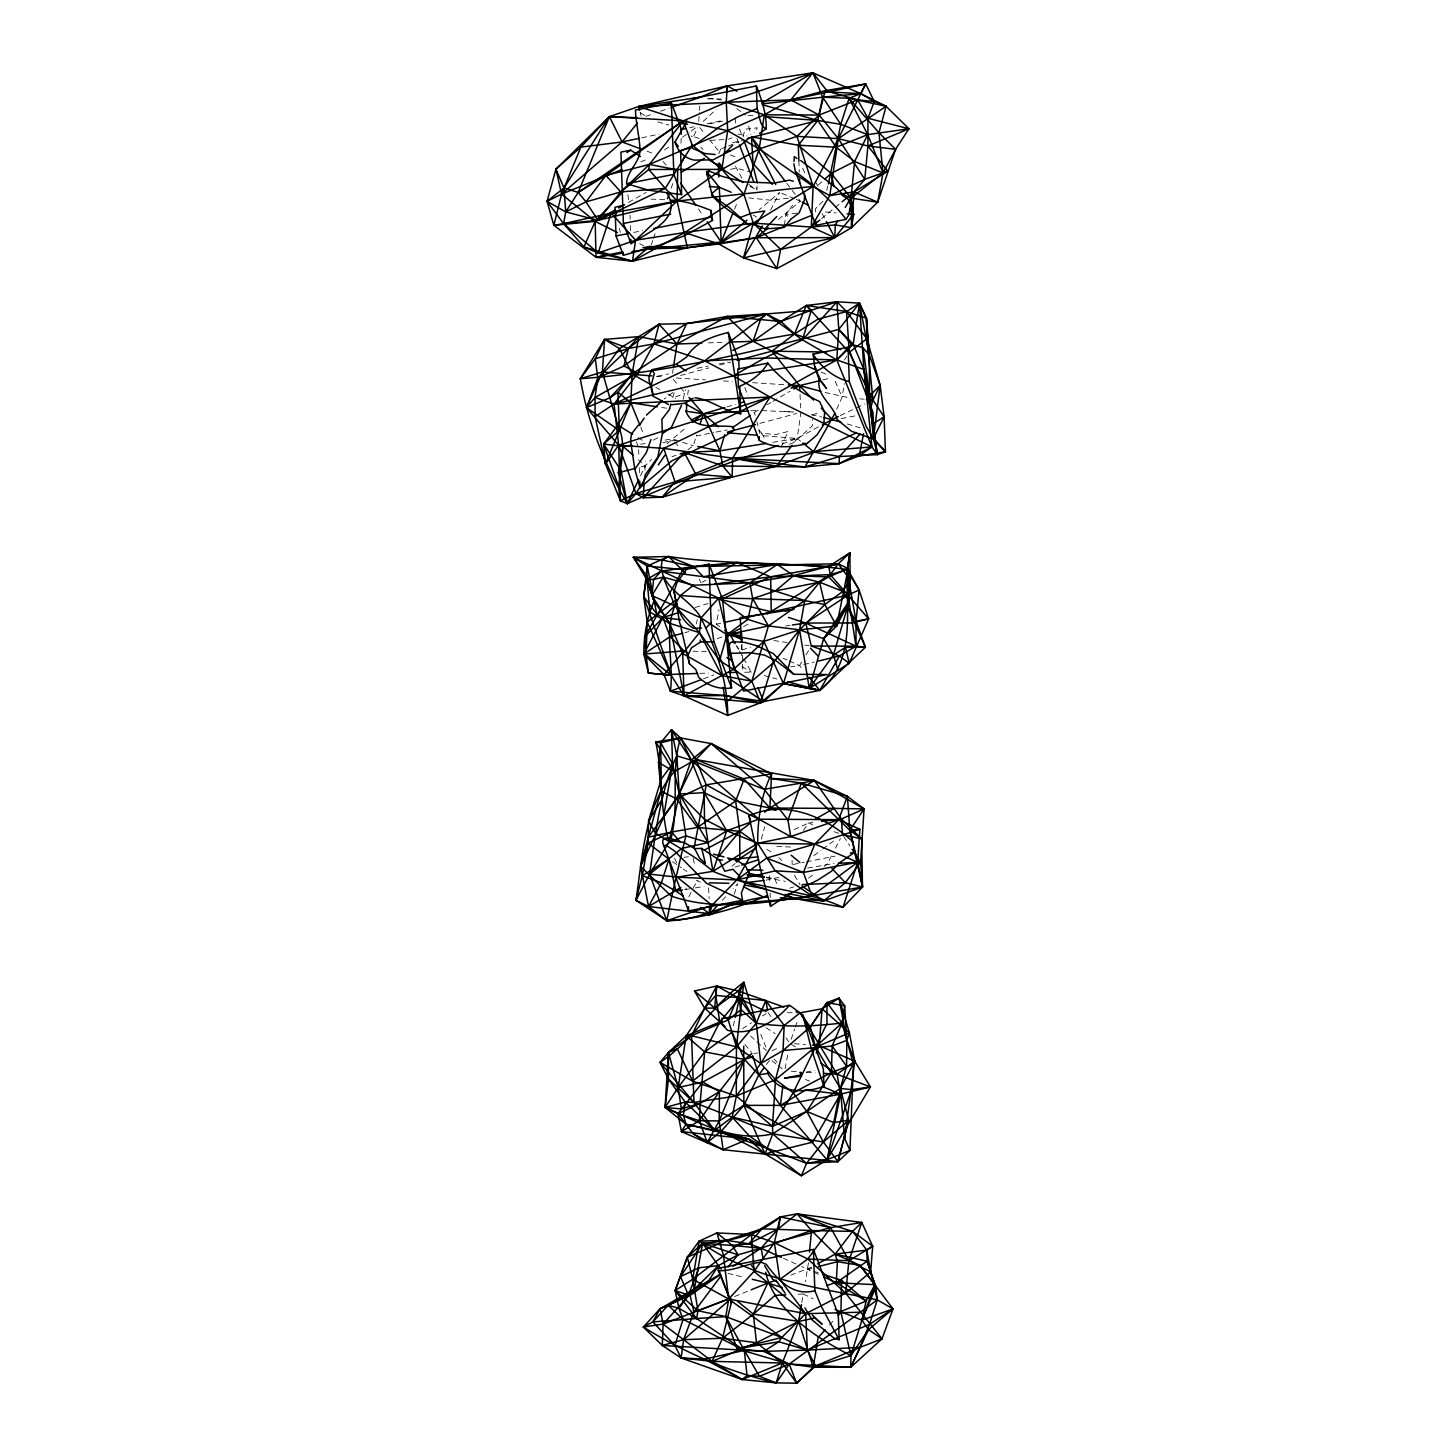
<?xml version="1.0" encoding="UTF-8"?>
<svg xmlns="http://www.w3.org/2000/svg" width="1456" height="1456" viewBox="0 0 1456 1456"><rect width="100%" height="100%" fill="white"/><g stroke="black" fill="none" stroke-linecap="round" stroke-linejoin="round"><path stroke-width="0.75" stroke-dasharray="5 3.75" d="M681.171 138.32L680.935 145.473M741.395 649.576L741.468 644.972M644.953 470.07L645.627 461.297M698.734 121.412L699.371 112.585M699.535 110.383L699.845 105.96M808.408 1262.862L805.514 1281.644M687.742 394.649L688.306 390.19M784.384 225.352L785.84 214.542L793.902 203.44M794.594 441.896L797.178 438.438L800.927 412.357M672.508 373.246L673.218 368.75M836.709 409.245L842.15 397.069L844.28 383.656M801.819 1302.428L803.257 1293.984L794.576 1294.42M785.112 1068.686L787.86 1053.907M719.646 626.681L716.297 624.224L718.991 609.809M743.27 136.773L744.744 129.256L757.393 127.8L754.117 132.878M683.119 399.308L685.412 389.844M696.387 623.732L697.26 619.674M733.369 1025.861L734.734 1019.546M826.699 190.372L827.809 186.113M761.288 839.184L764.728 826.717M674.164 392.811L672.581 398.107L684.702 393.302M687.887 449.758L693.311 445.682L696.66 435.053M734.243 894.093L737.701 883.719L733.078 888.706M791.19 1039.275L794.63 1029.101M795.322 1027.062L798.052 1018.927M651.269 244.681L652.743 240.495M653.471 238.402L655.673 232.141M671.143 188.261L673.364 182M734.57 209.045L737.1 202.857M781.144 447.138L788.096 431.504L775.375 434.652L761.579 433.142L758.995 430.193L757.011 421.985M718.736 153.608L722.231 145.873M693.857 135.808L697.515 127.837M640.494 475.766L645.208 465.811L651.451 459.477M688.852 896.878L691.491 891.563M831.412 856.001L827.408 863.808L823.987 866.411M835.435 848.211L840.44 838.456M770.57 210.137L779.724 192.392L759.049 209.919M801.692 662.043L799.544 665.592L790.79 666.793M805.987 654.927L810.264 647.811M693.111 887.978L697.897 880.443M844.389 360.051L846.828 356.21M803.33 830.484L808.371 823.095L812.776 822.549M766.438 1064.518L770.242 1059.349L776.685 1064.427M822.949 201.128L815.36 208.936L815.506 213.031M829.501 1325.015L835.216 1318.681M722.303 900.372L726.926 895.367M667.066 443.643L685.776 427.755M703.248 121.376L716.097 109.473M818.199 185.094L823.059 180.708M732.04 866.211L735.153 863.463M672.945 392.483L664.136 399.035M778.341 219.456L800.363 201.183L797.651 197.616M821.548 218.6L833.542 208.772M835.253 207.371L840.385 203.167M808.571 878.168L813.704 874.255M813.74 855.637L820.929 850.359M822.713 849.048L833.487 841.131M664.537 149.968L669.887 146.164M682.373 137.264L689.507 132.187M691.291 130.913L696.641 127.109M753.953 412.867L757.539 410.392L794.412 412.066M742.651 1028.628L751.496 1022.804M762.453 1015.906L766.147 1013.613M767.094 404.768L770.916 402.511M772.808 401.383L790.007 391.245M628.501 202.439L646.155 192.41M702.138 582.309L705.996 580.125M812.339 415.124L820.11 411.83M811.702 1267.157L790.917 1275.11M782.309 443.934L797.178 438.438L818.563 426.808M743.543 626.644L749.476 623.459M653.271 440.149L659.277 437M840.312 415.542L854.599 408.79M856.638 407.826L864.791 403.967M794.139 829.611L808.371 823.095L812.63 824.533M741.905 649.995L750.641 647.21M778.869 877.331L766.256 880.116M640.731 161.853L646.974 159.305M734.698 1296.495L749.148 1290.617M771.989 1050.577L779.906 1047.355M728.51 139.212L731.931 137.865M726.289 146.819L717.881 150.132L709.545 139.721M728.382 145.982L738.902 141.833M703.448 678.824L713.768 674.947M717.244 638.656L723.486 636.363M789.443 444.207L793.611 442.733L812.393 425.734L812.357 419.364M645.809 116.389L652.124 114.169M660.533 111.202L668.941 108.235M671.926 456.693L676.039 455.291M789.716 888.196L793.829 886.795M695.131 607.516L708.035 603.512M735.335 866.993L739.593 865.665M726.853 406.916L735.407 404.422M759.868 423.368L796.596 413.504M684.811 632.687L689.016 631.558M680.534 375.43L708.835 367.913M719.737 365.037L730.621 362.144M641.077 466.885L645.208 465.811L638.401 459.841M812.011 1268.231L807.789 1269.323L801.692 1266.574M822.84 379.907L829.192 378.36M803.748 664.591L814.25 662.043M707.034 123.906L722.085 120.52M716.297 624.224L720.684 623.241M807.607 868.104L834.033 863.499M641.696 137.81L659.149 134.134M689.707 127.673L694.057 126.763M732.568 142.633L742.542 140.522M709.673 123.778L722.595 121.212M633.742 232.432L642.606 230.685M657.53 376.121L668.504 373.955M697.042 368.295L708.035 366.111M719.009 363.945L727.8 362.198M662.917 442.606L676.203 439.985M696.132 436.036L713.859 432.523M716.061 432.086L727.145 429.884M841.259 418.618L856.055 415.688M793.393 864.409L804.331 862.243M806.515 861.806L834.98 856.164M806.078 1072.126L814.705 1070.415M730.475 169.296L736.499 168.168L749.822 171.863M665.064 440.112L671.744 438.893L680.371 441.605M684.575 889.689L693.274 888.215M695.44 887.851L704.14 886.395M772.881 442.333L797.178 438.438L800.582 441.186M785.639 625.971L790.117 625.316M788.424 198.198L770.37 200.182L748.839 197.87M796.96 213.067L785.84 214.542L790.863 219.255M640.676 444.153L645.063 443.607M684.083 857.311L688.415 856.765M723.996 139.667L710.619 140.322M753.917 1053.38L757.939 1053.034M750.768 410.829L757.539 410.392M699.826 673.364L708.763 673.036M708.326 342.888L721.739 342.415M707.561 98.862L723.869 99.008M744.653 672.253L751.387 672.162L743.798 658.822M784.347 411.429L793.265 412.121M650.905 199.09L666.83 199.818M787.259 1012.684L797.979 1012.812M692.947 651.232L706.324 651.687M776.849 846.336L791.973 847.119M676.312 378.014L705.432 379.816M723.359 380.908L732.332 381.472M752.497 382.71L786.113 384.784M791.263 1071.234L797.797 1071.671M806.533 1072.253L815.269 1072.835M748.002 115.37L754.754 115.861M763.472 435.726L797.178 438.438M794.339 1043.697L805.605 1044.607M825.443 211.975L836.29 212.922M656.383 376.321L663.008 376.922M825.115 392.483L848.757 397.725M859.75 398.798L864.154 399.235M708.908 98.28L721.521 99.973M773.828 640.531L787.077 642.478M804.713 645.063L809.136 645.718M766.384 877.731L785.457 881.371M661.588 407.462L670.379 408.79M738.228 134.098L747.074 135.936M766.256 877.113L775.047 879.024L777.231 885.357M811.338 414.705L821.748 417.053M657.875 121.922L668.996 125.07M728.073 1273.418L743.488 1277.167M764.218 675.584L777.049 678.987M847.246 423.951L860.168 427.864M699.244 138.429L691.181 135.863L692.364 136.919M682.536 442.296L693.311 445.682M818.345 1272.781L807.789 1269.323L811.847 1271.234M833.924 831.685L840.312 833.833M647.01 151.206L653.234 153.517M730.293 154.918L736.481 157.303M805.405 1079.442L809.536 1081.171M821.148 372.081L827.281 374.702M781.799 193.284L794.175 198.562M796.232 199.436L800.363 201.183M696.387 880.443L700.427 882.19M783.11 658.185L787.223 660.041M789.279 660.969L799.544 665.592L802.256 668.905M783.419 1258.312L799.653 1265.664M813.886 1272.198L820.001 1275.056M803.257 1293.984L813.158 1298.807M639.675 243.753L643.716 245.791M749.986 186.35L755.191 189.116L747.055 183.019M766.784 849.43L774.028 853.453M655.855 387.351L659.823 389.553M667.722 393.957L675.639 398.38M753.025 214.924L756.538 216.962M741.959 666.575L751.387 672.162M638.056 437.637L645.427 442.187M640.567 112.913L645.882 116.207M795.413 1046.846L789.825 1043.333L785.967 1037.891M766.038 1027.699L775.174 1033.724M672.545 861.643L681.517 867.831M683.319 869.068L686.923 871.543M736.663 108.545L745.763 115.188M778.287 1065.701L783.11 1069.523M750.568 1035.999L755.336 1040.403M756.92 1041.877L766.438 1050.704M778.814 857.548L781.799 860.623M674.528 441.914L680.098 447.957M774.082 1058.949L777.122 1062.334M662.99 161.416L667.176 166.184M673.254 379.379L678.987 385.931M680.407 387.569L686.14 394.139M744.926 1044.48L751.387 1052.288M700.882 147.038L703.03 149.586M699.808 127.564L703.976 132.769M737.045 646.555L739.029 649.085M786.786 183.329L790.863 188.679M792.21 190.463L796.286 195.832M768.004 1012.466L771.844 1017.908M698.37 208.881L702.156 214.414M843.661 836.399L849.703 845.608M794.448 875.22L800.017 884.684M761.579 433.142L765.892 440.531M736.208 645.481L738.374 649.303M739.466 651.196L742.724 656.911M735.371 166.111L743.743 181.654M822.149 213.595L825.297 219.601M674.547 858.257L677.295 863.827M699.299 579.142L700.937 582.546M816.052 182.655L817.726 186.222M738.72 143.016L736.135 136.336M804.658 172.645L801.874 166.439M835.18 381.272L842.15 397.069M760.724 1034.361L766.402 1048.229M640.695 427.099L643.152 433.178M739.466 128.947L741.814 135.117M744.817 387.569L747.965 395.814M636.399 441.769L638.565 447.447M756.137 187.824L756.61 189.134M685.885 887.887L686.468 889.78M754.244 412.266L755.154 415.36M748.639 126.035L750.932 134.698M640.112 112.203L641.113 115.989M693.183 858.294L694.985 866.557M758.995 430.193L759.577 433.251M619.492 228.283L620.274 232.541M627.882 194.631L628.883 202.42M708.599 887.814L709.163 898.589M800.017 394.521L800.691 407.898M629.993 215.051L630.193 219.383M798.871 160.906L799.289 172.099M769.532 875.729L769.751 882.281M770.133 893.201L770.279 897.551M735.535 118.664L735.68 123.068M741.941 644.262L742.251 653.18M742.323 655.418L742.56 662.116M742.633 664.336L742.869 671.034M638.638 449.686L638.802 454.163M639.257 467.631L639.493 474.365M792.1 860.387L792.155 864.809M757.047 186.277L757.047 189.935M630.484 225.698L630.484 232.123"/><path stroke-width="1.5" d="M681.226 134.298L680.771 127.564L671.398 102.994L635.435 110.11C635.981 122.959 639.038 135.226 639.967 148.148C641.204 161.907 626.753 170.297 626.571 183.711L648.775 190.245L681.59 194.594L680.644 150.987M751.897 1053.562L744.526 1059.44L702.793 1082.063L677.932 1113.694L681.463 1131.621L723.068 1149.73L837.928 1161.651L848.648 1120.301L840.385 1088.396L815.451 1046.919L810.3 1026.899L826.953 1002.565L839.02 998.161L844.662 1005.805L846.773 1040.33L846.573 1066.211L840.385 1088.396L844.644 1138.41L849.94 1150.386L826.972 1159.795L801.364 1175.775L765.019 1153.898L772.754 1133.86L772.481 1126.325L736.317 1096.022L736.427 1046.846L743.87 982.327C711.984 1005.113 693.038 1040.931 660.041 1062.37L668.468 1079.187L685.212 1102.065L714.605 1130.311L766.693 1148.001L806.533 1163.38L837.928 1161.651L849.94 1150.386L853.434 1064.099L842.041 1022.967L826.953 1002.565L810.3 1026.899L783.037 1050.559L760.778 1063.499L736.317 1096.022L732.186 1117.189L714.605 1130.311L685.94 1124.25L665.101 1107.434L668.431 1052.488L686.176 1035.853L704.704 1008.207L716.734 986.003L738.319 990.972L783.965 1007.061M753.061 1056.801L744.526 1059.44L719.446 1091.563L719.209 1120.956L723.068 1149.73L748.53 1138.974L766.693 1148.001L801.364 1175.775L806.533 1163.38L823.386 1141.977L833.778 1122.54L840.385 1088.396L854.763 1061.206L849.394 1032.886L839.02 998.161L822.13 1008.771L800.108 1012.83L784.165 1025.479L760.778 1063.499L775.538 1079.642L793.192 1092.783L806.806 1111.438L823.386 1141.977L837.928 1161.651L848.648 1120.301L833.778 1122.54L806.806 1111.438L772.481 1126.325L732.186 1117.189L693.966 1102.429L685.212 1102.065L665.101 1107.434L668.468 1079.187L668.431 1052.488L691.545 1035.762L728.218 1019.91L741.086 1009.554L756.246 1023.24C785.057 1027.335 813.467 1026.571 842.041 1022.967L844.662 1005.805L826.953 1002.565L826.972 1023.55L793.192 1092.783L772.481 1126.325L775.538 1079.642L783.037 1050.559L784.165 1025.479L765.801 1000.545L715.788 995.358L704.704 1008.207L691.545 1035.762L693.966 1102.429L714.605 1130.311L748.53 1138.974L765.019 1153.898L812.666 1142.141L840.567 1094.148L837.091 1074.273L800.108 1012.83L796.086 1011.392M849.885 552.789L850.14 579.816L842.86 591.373L824.86 604.549L799.562 629.829L809.299 688.488L823.641 638.674L836.654 626.08L849.176 601.128L842.86 591.373L819.564 582.2L804.749 600.545L799.562 629.829L783.455 683.574L763.727 701.537L724.942 695.568L670.433 691.2C674.456 659.259 660.951 624.023 680.462 595.504L718.591 598.179L752.679 598.634L775.538 590.899L819.564 582.2L828.664 576.94L838.237 563.781L849.885 552.789L847.119 570.479C845.918 611.174 856.274 661.515 819.801 690.381L809.299 688.488L833.469 655.018L849.176 601.128L850.14 579.816L848.175 568.604L838.237 563.781L693.638 566.566L668.577 556.52L633.36 557.302L647.228 566.056L646.773 576.066L653.999 601.11C646.974 617.817 643.77 635.963 643.825 654.053L664.045 674.674L670.433 691.2L684.011 695.859L760.542 703.03L783.455 683.574L809.299 688.488L849.194 663.335L868.613 618.855L859.095 589.917L847.829 569.533C788.515 561.525 728 565.201 668.577 556.52L662.28 560.087C655.746 586.422 690.417 598.034 700.991 617.963C715.842 648.339 727.836 681.317 727.709 715.46L763.727 701.537L819.801 690.381L865.428 647.265L856.055 621.257L847.119 570.479L849.885 552.789L828.81 566.329L770.643 576.813L714.587 584.093M681.372 1108.908L665.101 1107.434C699.917 1122.631 732.95 1142.851 772.754 1133.86L806.806 1111.438L831.449 1072.526L832.14 1046.045L842.041 1022.967L815.451 1046.919L775.538 1079.642L736.317 1096.022L692.601 1081.116L677.313 1048.811L668.431 1052.488L678.15 1087.523L702.793 1082.063L719.446 1091.563L700.099 1103.411L681.372 1108.908L678.15 1087.523L686.176 1035.853L691.545 1035.762L736.427 1046.846L760.778 1063.499L756.246 1023.24L743.87 982.327L738.319 990.972L739.32 998.488L719.719 1022.057L704.668 1051.905L678.15 1087.523L665.101 1107.434L677.932 1113.694L693.202 1133.805L707.179 1142.578L721.266 1131.221L765.019 1153.898L743.87 1105.341L743.725 1046.227M719.937 1274.419L660.078 1308.762L643.334 1327.053L662.298 1345.453L681.117 1357.957L712.111 1361.36L782.327 1363.016L813.249 1367.239L850.741 1367.275L850.923 1355.627L840.931 1312.329L841.586 1280.37L822.567 1274.164M767.057 895.549C735.153 909.126 701.592 918.645 666.793 920.702L635.944 900.318L642.296 875.693L648.102 843.097L648.539 820.911L661.242 779.142L660.678 742.778L671.489 729.693L680.589 737.955L695.932 759.559L706.269 784.857L694.166 847.392M723.122 687.232L727.709 715.46L684.011 695.859L671.18 675.256L648.411 673.054L646.082 655.091L647.228 622.094L643.716 596.651L647.228 566.056L668.577 556.52L685.321 572.991M733.023 1266.32L761.088 1248.211L778.414 1228.7L797.033 1213.849L852.615 1231.394L866.775 1250.085L867.103 1261.205L875.82 1287.086L877.276 1299.88L869.505 1324.378L860.023 1347.382L815.524 1365.983L796.687 1383.2L776.194 1382.891L742.16 1379.542L681.117 1357.957L674.874 1345.508L683.046 1319.282L678.933 1308.307L675.184 1290.562L692.71 1279.278L751.442 1234.524L780.325 1216.907L797.033 1213.849L811.52 1230.538L835.216 1254.089L860.041 1265.337L893.019 1308.871L882.008 1338.828L860.023 1347.382L807.37 1350.076L763.854 1351.368L662.298 1345.453L663.081 1324.105L660.078 1308.762L690.071 1295.221L719.937 1274.892M700.099 1103.411L699.408 1120.72L707.179 1142.578L719.209 1120.956L744.526 1059.44L731.986 1032.177L704.668 1051.905L700.099 1103.411L677.932 1113.694L699.408 1120.72L719.209 1120.956L743.87 1105.341L758.831 1074.874L763.909 1067.976M732.732 350.405L753.043 341.286L780.889 321.448L806.278 305.487L846.555 311.548L866.538 318.209L866.866 338.775L880.17 385.349L884.12 416.816L885.43 451.779L877.331 454.618L873.418 438.347L869.541 395.814L869.287 354.936L866.538 318.209L859.459 303.139L836.909 301.792L811.229 310.328L766.402 313.95L686.631 323.56L659.04 324.197L638.711 336.645L632.122 374.101L630.83 402.766L605.459 464.082L620.438 500.809L627.281 503.63C676.731 482.009 727.035 463.226 778.068 445.518M637.309 117.699L609.391 116.644L563.963 187.933L547.074 201.31L563.599 223.642L583.929 247.029L598.161 252.962L635.599 240.204L684.666 232.523L718.9 243.989L743.488 257.876L780.653 249.358L811.283 227.027L813.14 186.404L796.96 136.354L764.309 114.806L726.271 102.284L638.602 106.543L609.391 116.644L555.937 169.151L547.074 201.31L553.844 225.316L596.05 257.293L632.486 261.225L687.341 247.72L756.337 237.728L834.761 237.619L851.523 227.682L877.695 202.184L895.567 149.331L908.926 128.765L886.085 106.288L860.751 93.621L812.885 72.8L727.217 85.849L638.602 106.543L639.603 110.31M764.582 812.12L769.896 808.025L771.553 773.828L711.129 743.579L680.589 737.955L655.746 741.978C662.844 775.083 659.786 809.372 668.996 842.023L649.631 874.146L635.944 900.318L648.557 906.524L666.793 920.702C702.411 920.811 732.459 899.571 767.239 897.078M780.161 897.824L795.231 898.68L843.006 907.306L862.498 886.995L860.569 862.207L864.081 808.899L847.392 796.341L814.341 780.471L695.932 759.559L674.164 771.753C644.116 807.661 642.733 856.146 635.944 900.318M662.189 799.271L648.539 820.911L655.364 833.032C674.874 845.445 695.313 855.982 712.949 871.325C754.627 889.197 801.765 888.033 843.006 907.306L857.711 862.225L859.859 829.301L814.832 844.043L757.648 843.297L726.744 830.739L704.122 792.665L691.272 760.196L671.489 729.693L676.822 755.864C659.659 792.683 655.473 834.288 649.631 874.146L666.793 920.702L711.984 905.286L736.809 879.952L757.648 843.297C757.721 819.018 761.069 795.194 771.553 773.828L706.269 784.857L676.512 798.853L648.266 837.182L640.622 866.447L648.557 906.524L709.982 913.695L717.681 905.359M804.658 194.34L804.331 200.236L799.198 212.776L790.863 219.255L784.092 227.5L764.873 228.92L755.719 224.897L747.165 223.769L729.238 207.571L712.221 195.686L706.579 171.571L709.218 171.044L722.14 176.394L743.925 181.927L774.101 183.092L789.243 180.162L793.32 181.163M794.03 161.416L794.284 156.793M639.512 138.284L622.058 141.96L580.835 147.129L555.937 169.151L563.963 187.933L565.729 211.903L563.599 223.642L597.979 220.347L620.784 191.919L648.794 169.497L721.867 169.387L759.213 148.931L796.96 136.354L838.328 138.648L867.903 145.982L887.814 171.207L854.071 191.937L829.774 195.577L813.14 186.404L759.213 148.931L727.691 130.712L683.246 120.884L609.391 116.644L580.835 147.129L561.579 194.121L553.844 225.316L563.599 223.642L598.161 252.962L632.486 261.225L635.599 240.204L677.113 201.055L721.867 169.387L727.691 130.712L726.271 102.284L727.217 85.849L736.882 91.2M819.564 378.251C815.123 395.923 833.888 404.24 837.036 419.455L851.378 431.176L873.891 439.293L872.963 412.339L848.084 347.201L813.067 354.136L814.577 365.128M680.152 453.89L684.265 452.488L722.831 465.956L804.986 466.957L839.02 463.645L839.457 456.529L860.059 433.979M644.025 484.994L643.224 497.788L662.189 497.224L732.131 477.168L776.576 466.138L814.25 452.179L856.437 432.832M804.003 443.934L814.25 452.179L839.457 456.529L877.331 454.618L871.944 446.919L836.781 359.923L838.783 329.384L836.909 301.792L806.278 305.487L794.503 334.006L771.989 351.169L737.155 360.415M722.121 1023.732L721.848 1018.745L789.37 1005.35L791.7 1006.733L802.857 1015.069L823.332 1068.704L823.932 1086.376C806.77 1092.673 781.635 1093.875 770.06 1076.858M762.343 103.849L822.676 97.206L849.085 98.262L867.74 134.625L854.617 161.47L851.032 198.125L853.635 214.432L851.523 227.682L851.032 198.125L883.028 172.991L887.814 171.207L864.773 179.306L854.071 191.937L851.523 227.682L835.344 224.934L811.283 227.027L753.262 223.114L684.666 232.523L632.486 261.225L583.929 247.029L595.158 221.348L623.168 191.519M801.473 1304.54L798.616 1321.447L782.327 1363.016L776.194 1382.891C729.201 1372.025 684.247 1352.497 643.334 1327.053L652.852 1321.902L696.569 1318.535L697.97 1310.746L692.71 1279.278L699.153 1241.149C751.278 1279.442 815.706 1287.195 877.276 1299.88L870.67 1271.907L872.672 1246.227L861.77 1222.458L797.033 1213.849L830.703 1227.626L861.77 1222.458L848.939 1260.75L845.663 1293.183L882.008 1338.828L850.741 1367.275L789.225 1364.108L736.954 1348.784L725.798 1316.624L728.71 1299.043L723.45 1255.254L716.971 1232.923L699.153 1241.149L687.323 1257.129L675.184 1290.562L696.569 1318.535L744.307 1350.404L759.468 1376.32L776.194 1382.891L789.225 1364.108L877.276 1299.88L893.019 1308.871L868.486 1329.619L850.923 1355.627L813.249 1367.239L796.687 1383.2L782.327 1363.016L756.483 1342.741L722.504 1338.246L683.61 1339.684L662.298 1345.453M816.234 1053.016L819.146 1045.681L822.13 1008.771L849.394 1032.886L846.773 1040.33L854.763 1061.206L870.415 1086.94L826.972 1159.795L806.533 1163.38L772.754 1133.86L732.186 1117.189L749.531 1136.117L766.693 1148.001M730.694 342.087L753.043 341.286L794.503 334.006L817.781 319.246L846.555 311.548L859.459 303.139L863.899 369.46L871.944 446.919L732.641 458.203L675.02 481.845L635.963 493.475L620.438 500.809C614.468 475.693 630.011 449.795 617.799 425.116L630.83 402.766L657.202 406.788M668.431 1052.488L660.041 1062.37L692.601 1081.116L736.427 1046.846L728.218 1019.91L714.659 1008.043L716.734 986.003L694.494 990.99L704.704 1008.207L724.979 1026.389M849.612 209.336L853.635 214.432L834.761 237.619L811.283 227.027L829.774 195.577L864.773 179.306L867.903 145.982L867.94 118.245L874.292 101.556L865.701 83.957L825.097 90.672L790.754 99.882L726.271 102.284L683.246 120.884L578.196 192.429L565.729 211.903L547.074 201.31L561.579 194.121L621.985 169.497M837.892 669.96L833.469 655.018L823.641 638.674L849.176 601.128L847.119 570.479L859.095 589.917L856.055 621.257L855.964 646.155L839.439 655.964L818.454 661.042M809.445 1252.087L811.52 1230.538L852.615 1231.394L872.672 1246.227L866.775 1250.085L835.216 1254.089L817.58 1263.881M670.943 838.82C679.788 804.804 670.179 771.498 680.589 737.955L660.678 742.778L655.746 741.978L674.164 771.753L658.476 762.307L660.678 742.778L672.526 763.727L679.297 794.011L685.922 835.908C678.969 864.045 672.417 892.219 666.793 920.702M686.741 402.766L686.395 412.467C694.348 430.594 717.207 424.57 733.096 426.754L733.842 430.321L724.433 436.436L671.817 460.86L639.967 487.815L634.816 469.269L630.594 440.804L631.449 433.961L638.365 425.134M726.58 92.147L727.217 85.849L700.482 97.133L671.052 107.507M844.644 1138.41L854.763 1061.206L819.146 1045.681L812.375 1045.135M759.395 133.442L766.129 128.838C766.857 114.023 761.524 99.554 756.356 85.977L693.202 98.48L694.858 98.535M782.855 1085.939L780.471 1105.413L826.972 1159.795L851.578 1089.652L870.415 1086.94L837.091 1074.273L821.148 1063.353M863.59 433.615L859.186 455.928L885.43 451.779L873.418 438.347L880.17 385.349L869.287 354.936L859.459 303.139L838.783 329.384C754.19 351.915 667.867 372.536 580.307 378.724C587.933 423.132 604.804 464.901 627.281 503.63L635.963 493.475L663.79 448.393L769.933 397.051L836.781 359.923L853.198 344.271L859.459 303.139L866.12 318.646L869.287 354.936L863.135 347.838L851.469 344.326L836.781 359.923L733.278 375.83L614.086 404.004L595.104 416.689L605.459 464.082L618.654 445.227L769.933 397.051L871.944 446.919L859.186 455.928L839.02 463.645L732.641 458.203L663.79 448.393L618.654 445.227L586.513 407.662L597.797 377.959L628.446 348.475L638.711 336.645L677.022 344.016L701.61 343.125M720.975 1275.966L693.93 1312.093L683.61 1339.684L681.117 1357.957L704.522 1359.103L744.307 1350.404L747.037 1375.465L742.16 1379.542L704.522 1359.103M595.104 416.689L595.031 397.506L597.797 377.959L595.304 358.758L604.586 339.394L638.711 336.645L619.492 348.585L602.365 372.008L586.513 407.662L619.31 430.412L603.603 444.044L605.459 464.082M685.212 1102.065L683.392 1114.968L685.94 1124.25L681.463 1131.621L748.53 1138.974L685.94 1124.25M643.334 1327.053L663.081 1324.105L694.221 1289.616L702.575 1243.315C730.384 1241.295 758.503 1235.452 780.325 1216.907L830.703 1227.626L848.939 1260.75L870.67 1271.907L875.82 1287.086L861.897 1320.137L850.923 1355.627C817.326 1338.337 774.483 1311.601 765.656 1272.18M640.422 156.465L630.666 150.186L620.911 152.116L623.386 223.478L631.103 243.716C648.011 231.923 683.246 219.346 666.957 192.993M677.058 603.658L662.862 617.526L643.825 654.053L648.411 673.054L671.18 675.256L643.716 596.651L646.773 576.066L633.36 557.302L662.28 560.087L693.638 566.566L736.9 562.562L828.81 566.329L838.237 563.781L850.14 579.816L847.119 570.479M829.774 195.577L838.328 138.648L865.701 83.957L790.754 99.882L764.309 114.806L649.394 164.455L605.86 175.412L578.196 192.429L563.963 187.933M673.564 366.493L677.022 344.016L686.631 323.56L726.963 316.462L766.402 313.95L780.889 321.448L794.503 334.006L840.84 349.549M834.98 1309.435L861.897 1320.137L893.019 1308.871L869.505 1324.378L807.37 1350.076L781.745 1337.482L725.798 1316.624L697.97 1310.746L675.184 1290.562L687.323 1257.129L702.575 1243.315L732.277 1245.444L748.839 1243.806L778.414 1228.7L780.325 1216.907L774.374 1242.678L779.815 1279.46L805.678 1313.694L807.37 1350.076L815.524 1365.983L813.249 1367.239L818.09 1337.682L825.224 1329.765M663.517 817.508L679.297 794.011L704.122 792.665L704.522 819.346L708.071 842.605L681.881 848.375L649.631 874.146L677.258 877.167L712.949 871.325L708.071 842.605L679.297 794.011L676.822 755.864L691.272 760.196L764.127 789.334L801.328 783.11L849.849 830.339L859.859 829.301L838.674 819.673L758.849 819.182L726.744 830.739L708.071 842.605L685.922 835.908L668.996 842.023L679.297 794.011L691.272 760.196L711.129 743.579L770.897 778.469L801.328 783.11L847.392 796.341L849.849 830.339L857.711 862.225L811.957 895.931C765.31 902.138 716.825 912.057 671.07 895.986L640.622 866.447L663.517 817.508L672.526 763.727L671.489 729.693M836.654 626.08L848.175 568.604L828.664 576.94L793.575 575.648L749.822 582.855L693.493 585.239L663.19 577.158L653.598 579.506L646.719 579.433L633.36 557.302L718.591 598.179L747.838 619.382L768.44 625.953L799.562 629.829L836.654 626.08L824.86 604.549L819.564 582.2L793.575 575.648L777.304 564.491L703.212 576.703L693.638 566.566L661.242 571.152L646.719 579.433L653.999 601.11L669.578 623.332L682.718 653.58L684.011 695.859L724.942 695.568L760.542 703.03L772.954 663.081L799.562 629.829L823.641 638.674L847.592 607.006L856.055 621.257L868.613 618.855L830.229 574.665L828.81 566.329M840.895 193.448L851.032 198.125L877.695 202.184L883.028 172.991L878.951 132.787L886.085 106.288L874.292 101.556L860.751 93.621L827.809 91.892L825.097 90.672L819.127 115.042L796.96 136.354M828.373 184.002L840.785 124.379L849.085 98.262L860.751 93.621L865.701 83.957M631.868 251.67L649.795 248.849L687.341 247.72L718.9 243.989L753.262 223.114L780.653 249.358L776.849 268.596L743.488 257.876L753.262 223.114L743.943 194.376L721.867 169.387L692.201 145.054L683.246 120.884L638.602 106.543L700.482 97.133M826.972 1159.795L840.567 1094.148L870.415 1086.94M798.871 160.906L798.307 145.236L817.781 120.466L822.676 97.206L812.885 72.8L726.271 102.284M735.189 1017.435L739.32 998.488L716.734 986.003L715.788 995.358L719.719 1022.057L686.176 1035.853L704.668 1051.905L744.526 1059.44L758.831 1074.874L780.471 1105.413L840.567 1094.148L821.948 1086.376M670.852 404.058L669.141 410.01L661.843 419.364L662.389 433.56L657.803 457.184L645.299 474.747L643.352 483.974L639.675 487.159M882.008 1338.828L868.486 1329.619L861.897 1320.137L866.138 1301.063L874.892 1284.683L860.041 1265.337L837.4 1261.697L818.363 1266.593M782.327 1363.016L742.16 1379.542L712.111 1361.36L722.504 1338.246L731.567 1301.646M873.418 438.347L884.12 416.816L872.963 400.109L849.267 352.37L806.278 305.487L811.229 310.328L780.889 321.448L726.963 316.462L677.022 344.016L659.04 324.197L628.446 348.475L623.951 366.038L597.797 377.959M620.438 500.809L618.654 445.227L614.086 404.004L637.91 373.191L653.926 343.853L659.04 324.197M746.837 903.703L730.785 904.467L709.218 915.223L711.984 905.286L677.258 877.167L736.809 879.952L795.231 898.68L823.659 900.955L862.498 886.995L861.715 838.947L841.441 818.982L814.341 780.471L770.897 778.469M760.542 703.03L751.878 681.19L719.61 660.533L726.944 634.743L718.591 598.179L749.822 582.855L777.304 564.491M870.542 408.408L872.963 400.109L880.17 385.349L869.541 395.814L877.331 454.618L863.899 369.46L853.198 344.271L838.783 329.384L851.469 344.326M651.979 375.921L602.365 372.008L580.307 378.724L595.304 358.758L628.446 348.475L653.926 343.853L704.668 360.851L733.278 375.83L764.709 357.958L802.529 339.903L811.229 310.328M724.688 434.671L719.883 450.85L722.831 465.956L732.131 477.168L675.02 481.845L662.189 497.224L635.963 493.475L618.654 445.227M686.959 121.048L675.038 142.051C677.823 151.26 684.375 158.194 694.239 160.105L712.967 159.905L740.194 145.618L749.021 138.065M699.99 424.442L703.339 413.813L724.706 407.553M640.622 866.447L648.102 843.097L671.616 832.031L697.406 827.481L739.775 831.285L754.153 841.568M598.161 252.962L611.229 213.067L677.113 201.055L813.14 186.404L838.328 138.648L886.085 106.288L849.085 98.262L878.951 132.787L895.567 149.331L883.028 172.991L854.617 161.47L836.163 147.202L817.781 120.466L762.252 104.705M817.053 370.352L771.989 351.169L753.043 341.286L760.669 319.101L766.402 313.95L802.529 339.903L836.781 359.923L863.899 369.46L869.541 395.814L863.135 347.838M667.467 198.708L669.669 192.447M650.941 439.566L646.318 452.689L634.816 469.269M802.274 884.575L845.354 882.664L862.498 886.995L857.711 862.225L814.832 844.043L790.735 836.581L787.951 819.965L801.328 783.11L814.341 780.471L864.081 808.899L849.849 830.339L862.498 886.995L795.231 898.68L711.984 905.286M861.897 1320.137L874.892 1284.683L836.272 1282.7L824.06 1276.967M679.297 794.011L704.522 819.346L726.744 830.739L712.949 871.325L757.648 843.297L775.247 870.834L811.957 895.931L803.366 872.453L814.832 844.043L838.674 819.673L847.392 796.341M736.718 862.079L739.83 859.331L739.775 831.285L735.644 801L744.143 779.087L695.932 759.559L676.512 798.853L697.406 827.481L735.644 801L769.896 808.025L775.975 810.41M866.775 1250.085L870.67 1271.907L845.663 1293.183L805.678 1313.694L781.745 1337.482L728.71 1299.043L692.71 1279.278L687.323 1257.129L726.599 1240.366L761.961 1228.809L811.52 1230.538L761.088 1248.211L738.028 1254.817L718.409 1265.628L699.044 1267.739L688.379 1295.076L678.933 1308.307L668.177 1305.286L660.078 1308.762L652.852 1321.902L674.874 1345.508M732.896 213.177L721.157 242.042L718.9 243.989L756.337 237.728L812.739 214.96M728.218 1019.91L743.87 982.327M736.427 1046.846L756.246 1023.24L765.801 1000.545L767.64 1010.482M706.651 173.992L707.944 174.028L709.218 171.044M681.535 405.314L671.307 427.573L662.389 433.56M681.681 626.954L679.825 623.441L674.092 591.482L676.985 582.564L687.196 568.441L709.072 564.091L722.576 599.49L731.549 687.869C719.846 689.926 707.07 685.649 698.68 677.186L695.75 669.432L689.471 663.845L687.814 655.491L691.491 647.847L700.5 642.005L713.913 641.677L731.549 687.869M639.402 425.261L644.189 418.09M662.189 497.224L695.804 474.237L732.131 477.168L732.641 458.203L804.986 466.957L834.889 413.322M681.062 163.745L684.72 155.774M776.157 1280.17L767.731 1283.064L753.353 1314.131L722.504 1338.246M860.023 1347.382L850.741 1367.275L868.486 1329.619M631.868 445.281L623.077 446.391L618.309 472.781L627.281 503.63L638.602 479.734M739.084 368.987L738.774 360.032L728.255 332.459C712.53 336.482 695.44 342.069 686.722 356.92L676.257 364.291L652.07 369.697L649.303 375.448L648.939 379.816L653.307 396.305L668.504 404.495M709.218 915.223L709.636 907.215M762.434 225.898L743.488 257.876M676.476 599.672L647.228 622.094L671.18 675.256L646.082 655.091L644.571 637.164L683.046 569.569L694.275 568.113M837.546 221.039L835.344 224.934L834.761 237.619L776.849 268.596L756.337 237.728L768.186 227.882M845.263 207.462L854.071 191.937L877.695 202.184M721.666 1021.329L721.339 1023.75L727.509 1030.247C750.313 1036.454 774.829 1022.531 789.37 1005.35M847.592 607.006L865.428 647.265L845.499 647.338L849.194 663.335L839.439 655.964L819.801 690.381L783.455 683.574L763.836 641.386L768.44 625.953L804.749 600.545L824.86 604.549M692.201 145.054L665.301 188.352L597.979 220.347L565.729 211.903L586.004 201.874L620.784 191.919L665.301 188.352L677.113 201.055L687.341 247.72L649.467 246.483L642.788 247.829M670.652 214.141L623.386 223.478M733.278 375.83L769.933 397.051L732.641 458.203L776.576 466.138L792.028 445.354M580.307 378.724L604.586 339.394L628.446 348.475M755.719 224.897L764.764 211.029L752.606 212.831L739.939 217.581M652.852 1321.902L668.177 1305.286L688.379 1295.076L680.571 1276.639L702.575 1243.315L738.028 1254.817L727.982 1267.084M726.034 639.457L729.711 634.052L739.593 628.755M658.312 464.919L665.064 455.018M793.848 163.836L795.449 171.699L815.924 225.334L845.972 219.383L848.63 215.27L850.559 205.351L848.175 199.272L841.877 195.068M767.803 363.108C761.433 374.283 750.149 382.164 738.374 386.732L759.286 440.349C773.882 448.885 791.154 447.647 806.933 443.589L816.925 434.998L823.768 424.697L824.66 412.23L819.655 401.638C800.09 392.155 781.308 380.453 767.803 363.108L737.755 369.06L738.374 386.732M719.446 1091.563L699.408 1120.72L681.463 1131.621M646.409 415.106L662.207 400.982M779.815 1279.46L807.807 1259.021L830.703 1227.626L774.374 1242.678L751.442 1234.524L716.971 1232.923L732.277 1245.444L738.028 1254.817M672.526 763.727L661.242 779.142L660.951 791.008L648.266 837.182L671.616 832.031L680.061 841.714M788.278 893.547L823.659 900.955L845.354 882.664L860.569 862.207L852.106 849.303M665.301 188.352L648.794 169.497L649.394 164.455L677.713 169.933L677.113 201.055L597.979 220.347L586.004 201.874L605.86 175.412L683.246 120.884L649.394 164.455L620.784 191.919L605.86 175.412M632.523 434.216L617.799 425.116L603.603 444.044L618.145 485.139M836.709 1313.239L866.138 1301.063L836.272 1282.7L837.4 1261.697L835.216 1254.089L852.615 1231.394L861.77 1222.458M677.022 344.016L632.122 374.101L617.963 392.265L609.991 397.725L586.513 407.662L595.031 397.506L637.91 373.191L623.951 366.038L653.926 343.853L686.631 323.56M637.419 123.032L622.058 141.96L561.579 194.121L595.158 221.348L617.417 232.56M827.809 91.892L812.885 72.8L790.754 99.882L819.127 115.042L838.328 138.648L864.773 179.306M718.609 856.492L739.775 831.285L750.404 823.077M721.266 1131.221L743.87 1105.341L780.471 1105.413L805.441 1090.071L840.567 1094.148M699.153 1241.149L726.599 1240.366L748.839 1243.806L761.961 1228.809M718.591 598.179L700.991 617.963L699.426 632.632L682.718 653.58L721.812 675.566L751.878 681.19L772.954 663.081M802.529 339.903L836.909 301.792L846.555 311.548L866.866 338.775L869.287 354.936M838.074 1315.496L840.931 1312.329M766.256 443.407L719.883 450.85L684.265 452.488L643.224 497.788L635.963 493.475M697.97 1310.746L728.71 1299.043L753.99 1271.416L774.374 1242.678L807.807 1259.021L845.663 1293.183M677.04 841.077C671.653 837.946 658.967 834.579 663.736 845.754L666.084 845.299L671.434 840.585L684.174 842.478L694.603 848.557L701.683 848.411L719.246 860.041L722.558 860.041M644.571 637.164L662.862 617.526L680.061 612.193M609.991 397.725L632.122 374.101L619.492 348.585L604.586 339.394L602.365 372.008L619.31 430.412L617.963 392.265L630.83 402.766L639.876 425.079M695.932 759.559L711.129 743.579L764.127 789.334L787.951 819.965M709.072 564.091L711.11 622.84L705.851 628.1M764.873 228.92L776.758 216.525M724.287 153.845L732.55 145.363M675.184 1290.562L688.379 1295.076L718.409 1265.628L702.575 1243.315M749.822 582.855L752.679 598.634L804.749 600.545L749.822 582.855L661.242 571.152L653.598 579.506L651.906 595.522L669.578 623.332L684.011 695.859L733.97 669.05L763.836 641.386L799.562 629.829M824.678 179.234L831.158 173.391L854.617 161.47M632.486 261.225L649.467 246.483L649.795 248.849L721.157 242.042L747.001 220.147M730.584 1298.115L663.081 1324.105L683.61 1339.684L730.93 1298.788M848.648 1120.301L823.386 1141.977L772.754 1133.86M775.538 590.899L793.575 575.648L838.237 563.781M711.784 193.539L719.282 187.242L731.185 192.247M811.283 227.027L819.837 220.02M842.096 201.765L854.071 191.937M727.909 700.864L751.878 681.19L763.836 641.386L726.944 634.743L700.991 617.963L651.906 595.522L663.19 577.158L674.947 605.878L699.426 632.632L719.61 660.533M633.287 455.346L623.077 446.391L603.603 444.044L621.057 470.506L618.309 472.781L634.871 468.486M692.801 422.185L703.339 413.813L748.511 410.974M680.462 595.504L693.493 585.239M595.031 397.506L614.086 404.004L704.668 360.851L766.402 313.95L653.926 343.853M648.102 843.097L668.941 859.167L661.388 882.827L648.557 906.524L680.826 887.414M854.763 1061.206L837.091 1074.273L823.987 1073.4M726.944 634.743L747.838 619.382L752.679 598.634L768.44 625.953L726.944 634.743L733.97 669.05M814.832 844.043L766.639 858.075L736.809 879.952L775.247 870.834L803.366 872.453L857.711 862.225M704.704 1008.207L714.659 1008.043L738.319 990.972L756.246 1023.24M755.973 847.956L735.808 861.188M732.459 427.7L750.368 415.342M806.806 1111.438L840.385 1088.396L851.578 1089.652M646.082 655.091L643.825 654.053L670.124 636.636L682.718 633.251M859.095 589.917L848.029 595.104L805.769 623.059L792.355 624.988M626.917 152.607L630.666 150.186M684.666 232.523L743.943 194.376L759.213 148.931L764.309 114.806L819.127 115.042L857.693 99.845L874.292 101.556M763.854 1351.368L778.796 1341.759L781.745 1337.482L736.954 1348.784L763.854 1351.368L789.225 1364.108L796.687 1383.2M833.469 655.018L845.499 647.338M865.428 647.265L855.964 646.155L848.029 595.104L847.829 569.533L830.229 574.665L767.257 613.941M873.4 423.55L884.12 416.816M744.143 779.087L769.896 808.025L814.341 780.471M753.262 223.114L813.14 186.404M872.672 1246.227L848.939 1260.75L807.807 1259.021M681.335 172.245L704.413 158.267M623.477 205.26L615.033 207.316L616.034 235.945L623.405 255.273L659.695 245.045L684.12 235.854L712.53 220.42L711.019 210.447C698.152 205.314 684.648 200.673 670.725 200.164M694.221 1289.616L668.177 1305.286L683.046 1319.282L744.307 1350.404L725.798 1316.624L696.569 1318.535L678.933 1308.307M762.07 102.939L812.885 72.8M793.829 389.007L799.562 385.622L820.729 380.435M870.67 1271.907L867.103 1261.205L836.272 1282.7L841.586 1280.37L866.138 1301.063M693.183 398.216L684.338 403.312L671.671 404.713M815.724 818.891L834.088 808.389L864.081 808.899L841.441 818.982L821.603 821.457M553.844 225.316L595.158 221.348L614.778 210.228M618.691 207.99L624.569 204.659M711.784 576.831L736.9 562.562L770.643 576.813L830.229 574.665M683.465 896.15L675.875 891.145L668.941 859.167L642.296 875.693L661.388 882.827L675.875 891.145L679.843 888.924M597.979 220.347L611.229 213.067L635.599 240.204M822.44 424.697L838.274 416.525M853.307 842.114C826.389 816.798 784.693 799.071 748.966 815.942L760.687 870.124L770.588 906.287L790.317 893.383L817.489 880.261L831.358 871.307L839.293 862.953L854.69 852.251L850.304 853.125M704.486 849.995L739.775 831.285M793.192 1092.783L831.449 1072.526L853.434 1064.099M691.309 420.147L703.339 413.813L718.536 426.845M839.02 463.645L871.944 446.919M683.61 1339.684L712.111 1361.36L756.483 1342.741L798.616 1321.447L813.431 1318.262M680.571 1276.639L699.044 1267.739M868.886 402.038L872.963 400.109L866.866 338.775L849.267 352.37L846.555 311.548M756.356 85.977L757.12 108.49L738.01 116.753L719.209 127L691.709 147.511L678.824 150.951M819.146 1045.681L849.394 1032.886M825.097 90.672L857.693 99.845L867.94 118.245L908.926 128.765L867.903 145.982L895.567 149.331M789.225 1364.108L759.468 1376.32L747.037 1375.465M751.205 1289.779L767.731 1283.064L782.345 1287.559M747.31 138.52L817.781 120.466L840.785 124.379L867.74 134.625L908.926 128.765M783.037 1050.559L832.14 1046.045L846.773 1040.33L839.02 998.161M670.433 691.2L701.392 679.588M725.561 635.58L740.886 632.432M826.68 1285.666L841.586 1280.37M757.648 843.297L790.735 836.581L838.674 819.673M741.723 865.01L758.776 859.732M804.986 466.957L839.457 456.529M739.684 403.166L743.961 401.911M791.008 388.133L799.562 385.622L820.856 391.336M727.454 432.068L755.537 424.533M868.613 618.855L852.197 622.95L805.769 623.059L788.497 617.435M726.398 151.715L730.239 150.787M725.07 622.24L848.029 595.104M563.599 223.642L611.229 213.067M780.653 249.358L834.761 237.619L826.353 221.603M680.971 129.529L685.339 128.601M595.158 221.348L596.05 257.293L622.749 251.888M813.413 1249.412L814.85 1290.671C793.538 1296.786 777.377 1279.824 766.238 1264.245L760.887 1262.152C746.291 1263.79 733.478 1271.343 718.281 1270.651L718.19 1268.285L813.413 1249.412L838.292 1314.568L839.166 1339.647L834.779 1338.792L811.993 1319.773L804.931 1307.852M626.608 183.747L673.855 174.338L681.59 194.594M616.034 235.945L629.32 233.324M653.671 228.483L711.256 217.071L712.53 220.42M785.184 611.01L794.011 609.263L740.267 617.581L741.359 641.277M663.736 845.754L688.615 910.892L742.505 900.227L741.341 893.056L749.294 873.072L745.126 865.41L736.099 860.023L727.418 857.93M801.437 1076.239L800.927 1074.91L784.511 1078.168L801.437 1076.239L800.836 1072.471L799.763 1072.526M675.875 891.145L682.409 890.053M736.954 1348.784L778.796 1341.759L807.37 1350.076M767.458 1073.509L758.831 1074.874L752.588 1055.691M596.05 257.293L622.913 253.071M668.468 1079.187L693.966 1102.429L736.317 1096.022M757.83 856.892L728.91 859.568M707.725 566.366L736.9 562.562M744.289 882.882L764.072 880.407M707.179 175.757L709.782 175.503L719.282 187.242L719.901 200.382M729.183 653.435L750.058 652.688L764.364 655.054L775.757 660.569L793.829 674.31L827.135 674.528L743.561 691.09L729.183 653.435C729.511 650.304 727.854 641.113 732.878 642.096L733.569 642.715M860.751 93.621L822.676 97.206L840.785 124.379M643.825 654.053L684.029 650.923L687.814 653.216M785.894 1294.875L775.047 1295.421L753.353 1314.131L756.483 1342.741M704.668 360.851L764.709 357.958L836.781 359.923M838.456 863.281L860.569 862.207M614.086 404.004L769.933 397.051M697.588 673.455L664.045 674.674L684.029 650.923L670.124 636.636L662.862 617.526L656.747 613.922L643.716 596.651M693.711 628.319L701.555 628.1M728.71 1299.043L805.678 1313.694L860.15 1312.22M766.129 128.838C759.504 126.308 759.613 114.915 757.12 108.49M728.928 672.508L737.919 672.363M811.338 646.045L855.964 646.155L805.769 623.059L811.338 646.045L839.439 655.964M739.703 386.914L740.631 413.795C724.342 411.575 711.274 399.727 695.003 397.743M769.896 808.025L834.088 808.389M728.892 883.301L709.454 882.827M826.535 352.024L771.989 351.169L799.562 385.622L813.522 400.109M747.019 869.687L762.835 870.306M772.317 184.421L753.025 163.673L751.496 136.864L798.307 145.236L836.163 147.202L867.74 134.625L883.028 172.991M788.351 384.93L799.562 385.622L799.781 390.081M802.493 443.297L806.933 443.589M733.242 641.659L745.308 642.515L757.812 646.082M766.02 116.68L817.781 120.466M709.236 186.495L719.282 187.242M727.545 432.832L756.738 435.18M847.137 213.868L853.635 214.432M715.133 154.5L704.922 153.535L692.528 148.385M732.277 1245.444L761.088 1248.211L781.381 1257.402M866.356 399.454L872.963 400.109M683.046 569.569L647.228 566.056L656.747 613.922M662.862 617.526L680.68 619.765M678.751 123.087L687.505 124.306M740.74 635.671L729.711 634.052L724.669 630.375M746.892 874.819L764.218 877.404M685.758 411.138L703.339 413.813L719.883 450.85L697.733 446.537M744.289 884.975L766.256 889.179M748.693 873.272L764.072 876.621M835.216 1254.089L867.103 1261.205M823.823 417.526L840.785 422.003M752.297 1279.314L767.731 1283.064M787.732 681.827L819.801 690.381L809.008 677.167M713.677 854.144L724.069 856.965M663.499 838.638L666.029 839.329M748.839 1243.806L761.088 1248.211L763.162 1259.112M640.767 148.894L622.058 141.96L609.391 116.644L578.196 192.429L586.004 201.874M873.891 439.293L866.284 426.572L849.285 381.599C834.07 378.032 821.093 367.185 813.067 354.136M766.639 858.075L803.366 872.453M756.465 645.736L773.209 653.507L793.829 674.31M785.348 894.33L795.231 898.68M742.032 639.621L729.711 634.052L735.134 643.588M704.122 792.665L758.849 819.182L790.735 836.581M741.213 1015.706L739.32 998.488L766.074 1011.538M802.238 202.129L807.898 204.968M676.512 798.853L660.951 791.008L658.476 762.307M743.525 886.74L762.944 896.823M742.778 182.528L724.469 170.443L719.3 163.017M693.202 1133.805L723.068 1149.73M743.87 1105.341L812.666 1142.141M710.109 160.67L722.194 167.24M706.269 784.857L735.644 801M632.122 374.101L651.906 385.13M685.521 403.894L703.339 413.813L689.016 397.415M726.89 657.657L732.55 661.006M777.65 1282.263L772.59 1279.187L764.564 1265.41M675.038 142.051L678.296 146.455M794.485 156.647L796.978 158.54M795.449 171.699C813.995 185.385 832.213 200.837 845.972 219.383M730.894 679.861L763.727 701.537L757.975 687.833M700.5 907.434L709.982 913.695M676.257 364.291L686.031 370.916M801.837 885.94L823.659 900.955M800.745 160.542L836.836 188.334L841.987 194.03M742.505 900.227L706.633 883.373L674.201 850.723L666.084 845.299M849.849 830.339L861.715 838.947L842.442 834.543L841.441 818.982M707.944 174.028L709.782 175.503M737.81 1301.537L753.353 1314.131L798.616 1321.447L813.249 1367.239M805.678 1313.694L753.99 1271.416L751.442 1234.524M791.136 855.2L799.908 862.498M692.728 627.864C679.97 619.856 676.53 605.205 674.092 591.482M694.494 990.99L714.659 1008.043M798.307 145.236L831.158 173.391L851.032 198.125M712.221 195.686C722.285 207.353 735.444 214.378 747.165 223.769M813.413 1316.715L822.13 1324.287L812.23 1314.986M758.849 819.182L691.272 760.196L680.589 737.955M726.963 316.462L753.043 341.286M810.464 648.211L818.363 656.274M828.664 576.94L842.86 591.373M821.293 408.153L832.159 419.419M740.522 877.185L732.987 869.287L724.76 871.234L719.246 860.041M831.886 868.522L845.354 882.664M871.962 437.237L885.43 451.779M751.551 1265.61L754.044 1268.413M660.041 1062.37L693.966 1102.429M721.048 1268.995L718.409 1265.628L708.744 1280.625L690.071 1295.221L693.93 1312.093M785.439 181.527L751.496 136.864L775.702 184.457M800.108 1012.83L810.3 1026.899M832.14 1046.045L846.573 1066.211M739.32 998.488L751.114 1014.978M777.431 1282.408L785.166 1293.219M821.53 381.49L826.48 388.479L818.8 378.742L814.25 365.074M680.625 183.092L695.822 205.205M707.234 221.785L721.157 242.042L719.646 199.454M652.07 369.697L654.29 373.755L651.178 385.112L653.307 396.305M684.265 452.488L695.804 474.237M694.603 848.557L699.663 858.221L705.414 863.372L701.683 848.411M721.812 675.566L699.426 632.632L669.578 623.332L649.922 612.102L646.773 576.066L646.719 579.433L653.999 601.11M839.166 1339.647L821.202 1306.25L814.85 1290.671M767.476 1072.289L769.387 1076.275M817.653 373.337L815.032 366.803M818.363 374.938L820.292 379.743M874.892 1284.683L875.82 1287.086M744.162 141.287L752.024 161.853L757.338 182.837M706.579 171.571L708.016 175.357M748.966 815.942L750.532 820.037M718.973 1270.342L731.476 1303.084L718.281 1270.651M753.862 182.109L739.411 144.854M823.932 1086.376L811.611 1049.867L802.857 1015.069M663.79 448.393L675.02 481.845M617.799 425.116L619.31 430.412M555.937 169.151L561.579 194.121M615.761 210.519L616.543 214.068M831.158 173.391L833.906 186.332M733.096 426.754L733.842 430.321M621.057 470.506L627.281 503.63M740.631 413.795L728.255 332.459M681.08 628.173L689.471 663.845M713.913 641.677L711.11 622.84M623.041 252.561L623.405 255.273M700.3 639.985L700.5 642.005M712.603 194.158L712.803 196.596M630.83 239.33L631.103 243.716M799.544 178.815L799.708 183.292M718.354 163.582L718.845 177.031M848.084 347.201L849.285 381.599M815.779 221.239L815.924 225.334M800.836 1072.471L800.927 1074.91M770.442 901.919L770.588 906.287M741.559 633.123L741.868 642.041M711.019 210.447L711.256 217.071M671.398 102.994L673.855 174.338M688.47 906.797L688.615 910.892M639.73 481.081L639.967 487.815M759.268 436.691L759.286 440.349M770.643 576.813L720.938 599.526L771.225 611.811L770.643 576.813"/></g></svg>
